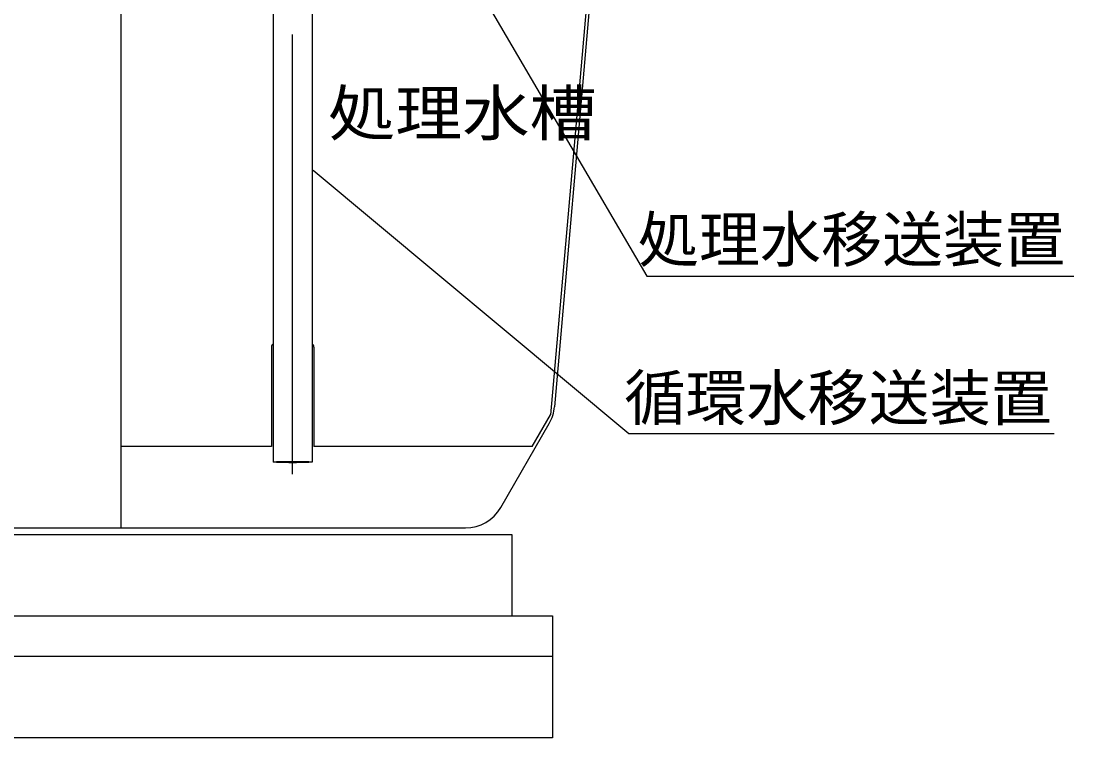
# Model space of a CAD drawing. Units: millimetres, scale not verified. Extents: x -8093 to 8093, y -5792 to 5792.
# Drawn here: x -5046 to -3752, y -3557 to -2676 of the extents above; entities that cross this region are included whole.
import ezdxf
from ezdxf.enums import TextEntityAlignment as Align

# ---------------------------------------------------------------- set-up
doc = ezdxf.new("R2010")
doc.units = ezdxf.units.MM
doc.header["$LTSCALE"] = 30
doc.linetypes.add('LONG_CHAIN', pattern=[21, 18, -1, 1, -1])
doc.layers.add('0-1_00クル-フ-0躯体', color=3, linetype='Continuous', lineweight=25)
doc.layers.add('0-2_00クル-フ-1機器', color=2, linetype='Continuous', lineweight=25)
doc.styles.add('ＭＳ ゴシック', font='')
doc.styles.get('ＭＳ ゴシック').set_extended_font_data('MS Gothic')

msp = doc.modelspace()

# ---------------------------------------------------------------- linework, layer by layer
at = {"layer": '0-1_00クル-フ-0躯体'}
for p, q in [((-4922.71, -3298.78), (-4922.71, -1864.78)), ((-4735.96, -2012.18), (-4735.96, -3217.91)), ((-4687.96, -2012.18), (-4687.96, -3217.91)), ((-4342.71, -2606.78), (-4390.24, -3150.03)), ((-4348.15, -2623.08), (-4395.11, -3159.84)), ((-4737.96, -3076.65), (-4737.96, -3198.78)), ((-4685.96, -3076.65), (-4685.96, -3198.78)), ((-4417.6, -3198.78), (-4395.11, -3159.84)), ((-4456.28, -3273.78), (-4396.75, -3170.67)), ((-4737.96, -3198.78), (-4922.71, -3198.78)), ((-4417.6, -3198.78), (-4685.96, -3198.78)), ((-5965.85, -3298.78), (-4499.58, -3298.78))]:
    msp.add_line(p, q, dxfattribs=at)
at = {"layer": '0-1_00クル-フ-0躯体', "linetype": 'LONG_CHAIN'}
msp.add_line((-4711.96, -3232.66), (-4711.96, -1902.68), dxfattribs=at)
at = {"layer": '0-1_00クル-フ-0躯体', "color": 4}
for p, q in [((-4578.32, -2474.94), (-4276.93, -2989.72)), ((-4276.93, -2989.72), (-3751.9, -2989.72)), ((-4290.93, -3183.08), (-3776.25, -3183.08))]:
    msp.add_line(p, q, dxfattribs=at)
msp.add_lwpolyline([(-4686.9, -2859.32), (-4298.93, -3183.08), (-4290.93, -3183.08)], dxfattribs=at)
at = {"layer": '0-1_00クル-フ-0躯体'}
for centre, radius, start, end in [((-4732.96, -3076.65), 5, 126.8699, 180), ((-4690.96, -3076.65), 5, 0, 53.1301), ((-4440.05, -3145.67), 50, 330, 355), ((-4499.58, -3248.78), 50, 270, 330)]:
    msp.add_arc(centre, radius, start, end, dxfattribs=at)
for major_axis in [(24, 0), (22, 0)]:
    msp.add_ellipse((-4711.96, -3217.91), major_axis=major_axis, ratio=0.035667, dxfattribs=at)
at = {"layer": '0-2_00クル-フ-1機器'}
for p, q in [((-4442.72, -3306.78), (-4442.72, -3406.78)), ((-6072.72, -3406.78), (-4392.72, -3406.78)), ((-4392.72, -3406.78), (-4392.72, -3556.78)), ((-4392.72, -3456.78), (-6072.72, -3456.78)), ((-4392.72, -3556.78), (-6072.72, -3556.78))]:
    msp.add_line(p, q, dxfattribs=at)
msp.add_lwpolyline([(-6022.72, -3406.78), (-6022.72, -3306.78), (-4442.72, -3306.78)], dxfattribs=at)

# ---------------------------------------------------------------- texts
at = {"layer": '0-1_00クル-フ-0躯体', "color": 4, "style": 'ＭＳ ゴシック', "width": 1.1}
msp.add_text('処理水槽', height=54.99, dxfattribs=at).set_placement((-4668.43, -2833.37), align=Align.BOTTOM_LEFT)
at = {"layer": '0-1_00クル-フ-0躯体', "color": 4, "style": 'ＭＳ ゴシック'}
for s, p in [('処理水移送装置', (-4287.68, -2988.59)), ('循環水移送装置', (-4304.29, -3183.1))]:
    msp.add_text(s, height=54.99, dxfattribs=at).set_placement(p, align=Align.BOTTOM_LEFT)

doc.saveas('drawing.dxf')
